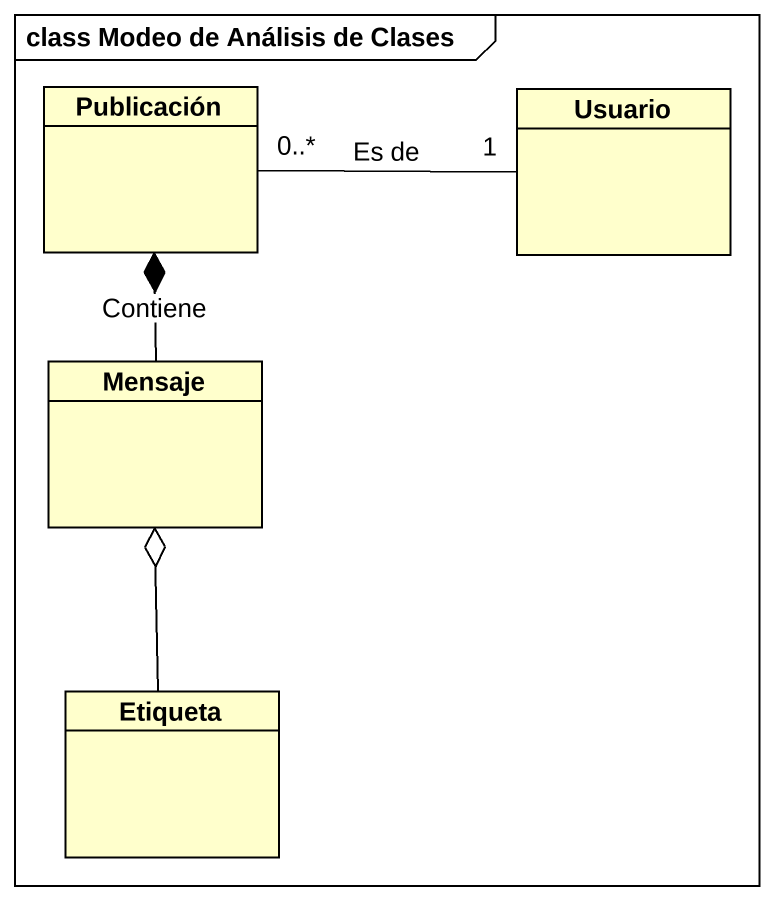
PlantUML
@startuml
mainframe class Modeo de Análisis de Clases
hide circle
hide empty members
class Publicación
class Usuario
class Mensaje
class Etiqueta
Publicación "0..*" -right- "1" Usuario : Es de
Mensaje -up-* Publicación : Contiene
Etiqueta -up-o Mensaje
@enduml
